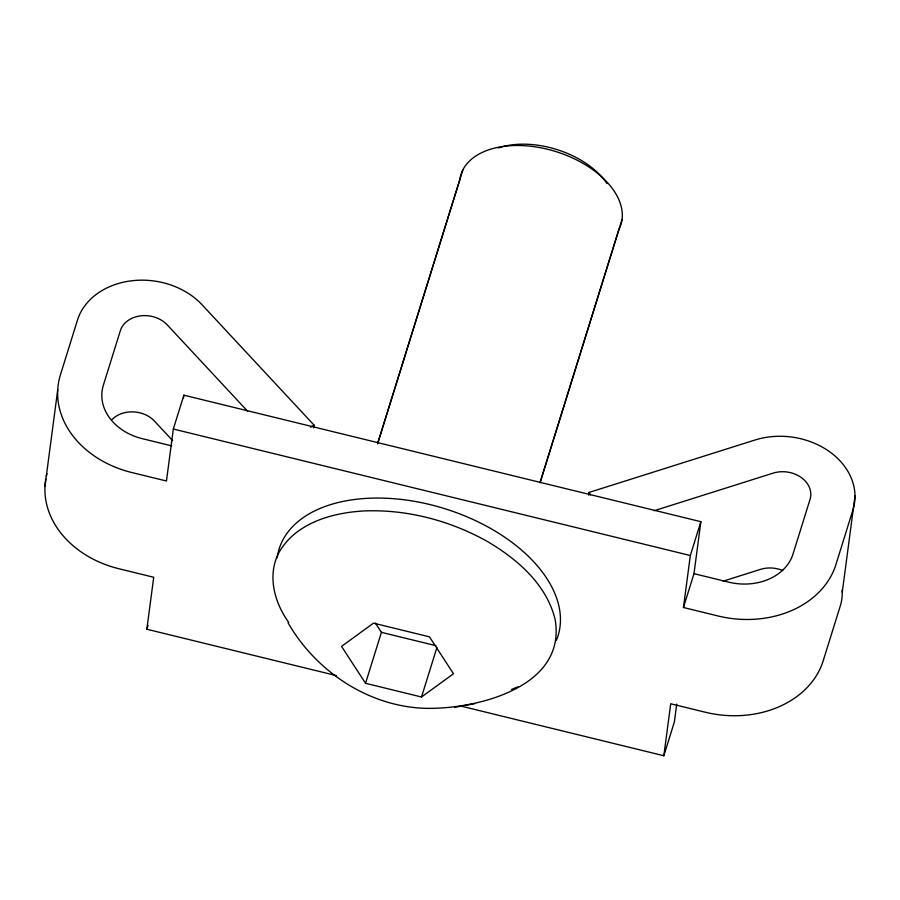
<?xml version="1.0" encoding="UTF-8"?>
<svg xmlns="http://www.w3.org/2000/svg" width="900" height="900" viewBox="0 0 900 900"><rect width="100%" height="100%" fill="white"/><g stroke="black" fill="none" stroke-linecap="round" stroke-linejoin="round"><path stroke-width="1.35" d="M45 486.022L57.735 389.756M336.454 675.63L146.846 629.235L153.72 577.26L119.081 568.789A97.729 77.737 7.5 0 1 45.776 479.126M588.735 495.18L589.095 492.424L754.886 440.044A71.032 56.498 7.5 0 1 829.406 451.598A71.032 56.498 7.5 0 1 852.952 509.873L835.942 564.514A97.729 77.737 7.5 0 1 718.087 615.982L683.449 607.511L693.99 573.66L700.864 521.685L183.87 395.179L173.329 429.03L166.455 481.005L131.816 472.534A97.729 77.737 7.5 0 1 60.446 374.76L77.468 320.119A71.032 56.498 7.5 0 1 131.422 280.811A71.032 56.498 7.5 0 1 202.061 304.774L314.055 425.126L313.695 427.882M183.51 397.912L183.87 395.179M460.598 706.005L663.84 755.741L670.714 703.766L705.352 712.238A97.729 77.737 7.5 0 0 823.207 660.769L840.229 606.127A71.032 56.498 7.5 0 0 842.175 589.714M683.449 607.511L690.322 555.525L700.864 521.685M676.732 704.115L674.381 721.901L663.84 755.741M842.265 592.268L855 496.012M146.846 629.235L148.061 625.331M377.539 443.846L459.787 179.764A83.812 50.321 17.3 0 1 556.02 151.616A83.812 50.321 17.3 0 1 618.896 229.5L539.989 482.861M377.775 443.194L462.949 169.729M365.546 683.303L341.539 646.38L373.5 623.149L429.469 636.84L453.476 673.762L421.504 696.994L365.546 683.303L381.42 632.34L375.412 623.104M421.504 696.994L436.961 647.37M540.214 482.209L622.058 219.465M310.455 427.207L314.055 425.126M288.045 622.778C316.091 671.625 368.921 706.781 425.891 708.345C476.752 709.268 567.079 687.285 555.086 619.234C546.322 583.942 516.701 558.551 486.461 540.967C449.213 520.312 406.418 509.164 363.757 510.952C332.19 512.786 296.426 522.765 279.382 551.767C266.76 574.481 274.23 602.482 288.754 622.418M511.549 689.434L517.961 686.79M654.188 510.716L773.179 473.119A26.707 21.24 7.5 0 1 801.191 477.461A26.707 21.24 7.5 0 1 810.045 499.376L793.024 554.017A53.404 42.48 7.5 0 1 728.629 582.143L693.99 573.66M723.015 581.209L760.444 569.385A26.707 21.24 7.5 0 1 782.741 570.544M454.635 707.332L463.41 705.735M465.064 705.409L475.043 703.575M173.329 429.03L690.322 555.525M171.664 445.86L142.358 438.683A53.404 42.48 7.5 0 1 103.354 385.256L120.375 330.615A26.707 21.24 7.5 0 1 140.659 315.844A26.707 21.24 7.5 0 1 167.22 324.855L247.624 411.255M381.42 632.34L436.016 645.694M172.676 440.651L154.485 421.11A26.707 21.24 7.5 0 0 112.039 419.558M589.095 492.424L590.456 494.876M46.305 476.392A97.729 77.737 7.5 0 1 46.946 473.681M498.296 147.938A72.596 43.583 17.3 0 1 606.971 183.6M277.189 557.786A146.059 87.705 17.3 0 1 441.248 507.611A146.059 87.705 17.3 0 1 556.425 640.283"/></g></svg>
